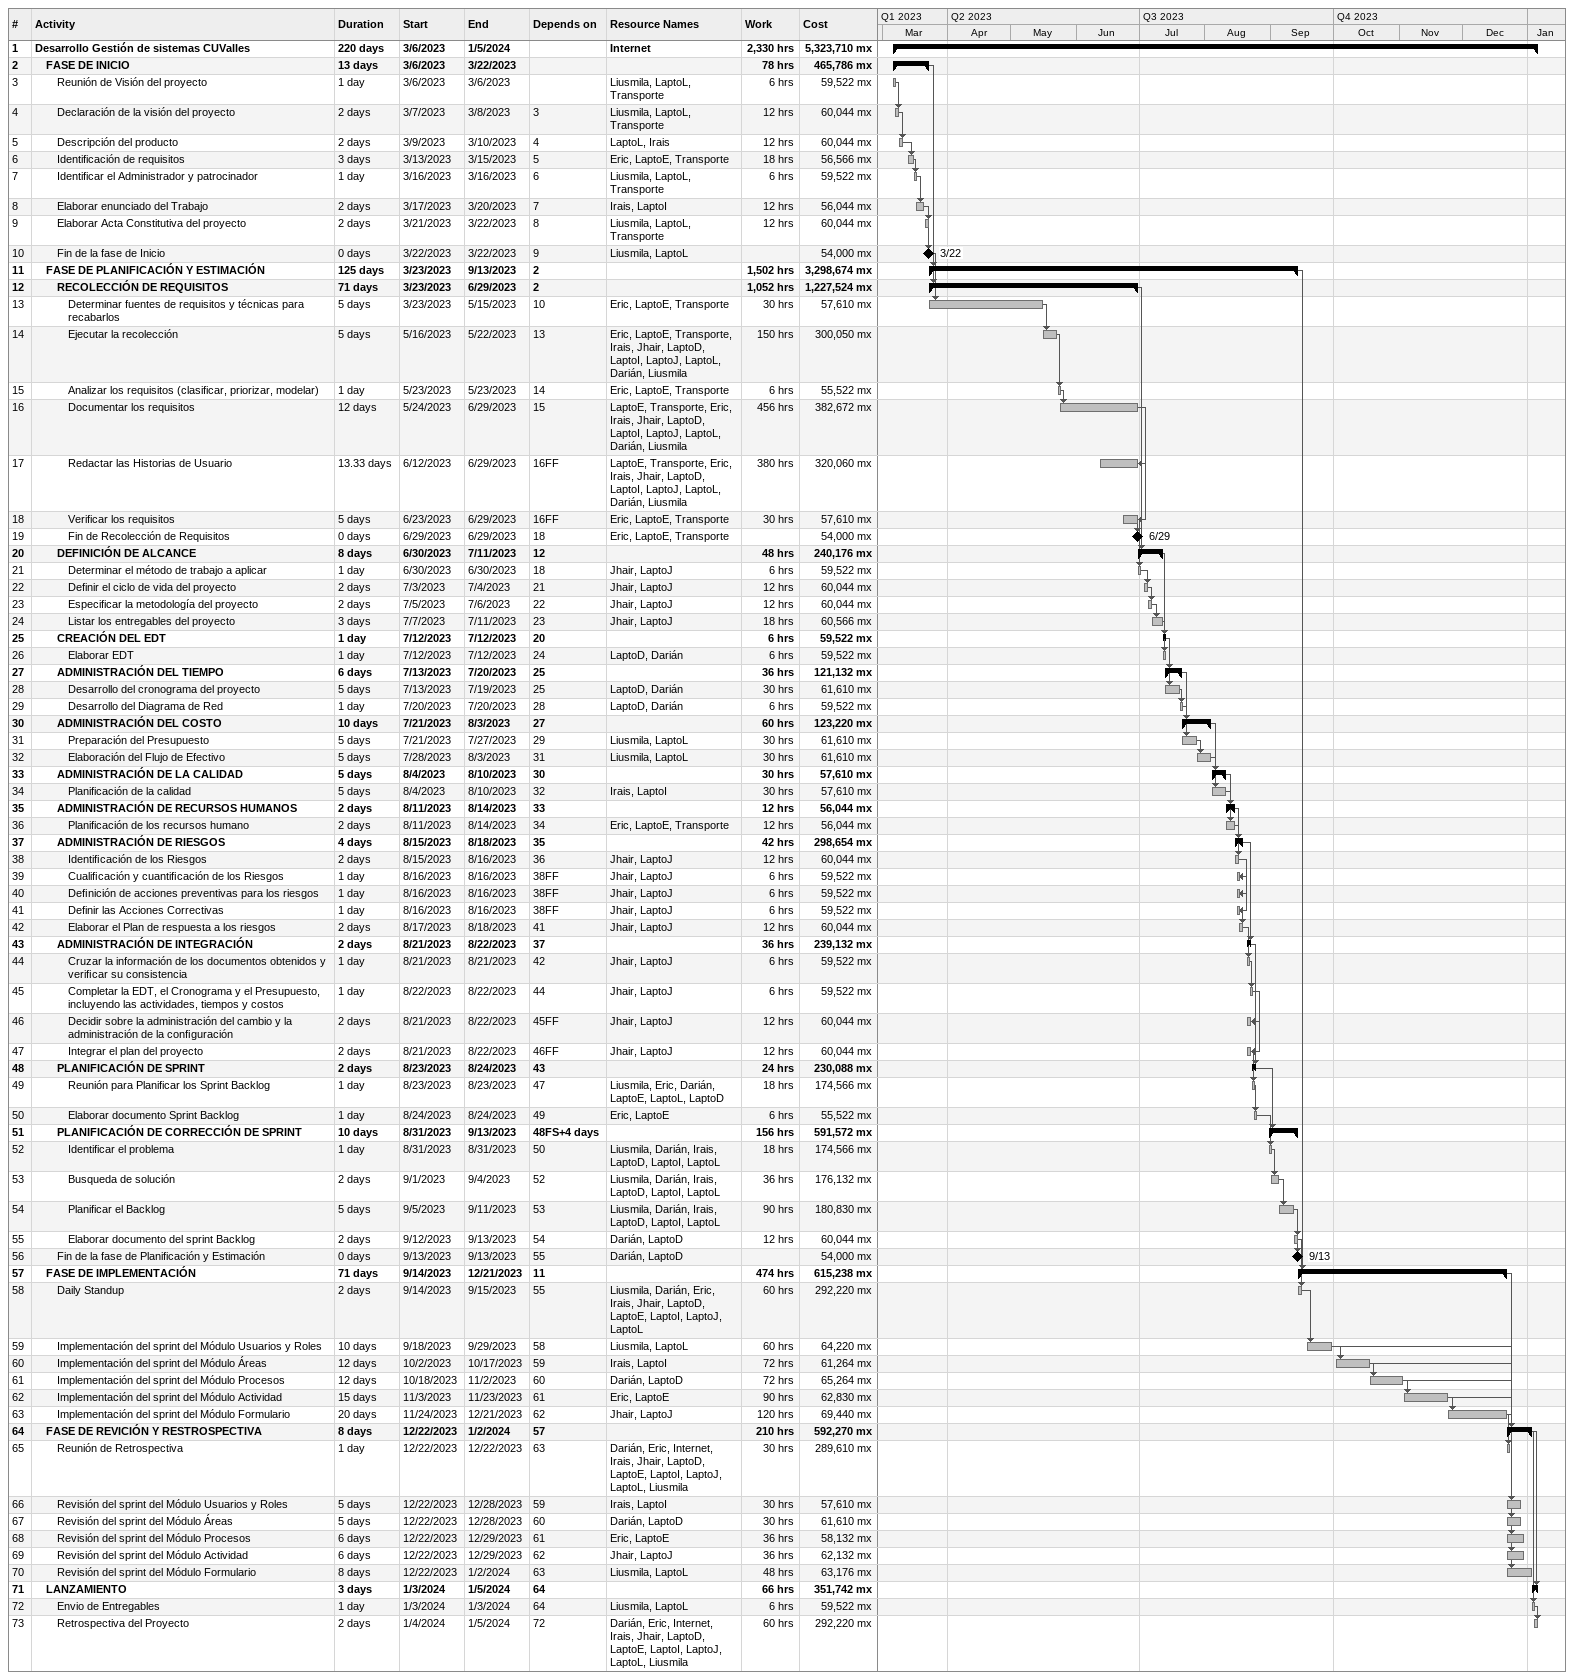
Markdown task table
| ID | Level | Task | Duration | Start | Finish | Predecessors | Resources | Work (h) | Cost (mx) |
|---|---|---|---|---|---|---|---|---|---|
| 1 | 1 | **Desarrollo Gestión de sistemas CUValles** | 220d | 2023-03-06 | 2024-01-05 |  | Internet | 2330 | 5323710 |
| 2 | 2 | **FASE DE INICIO** | 13d | 2023-03-06 | 2023-03-22 |  |  | 78 | 465786 |
| 3 | 3 | Reunión de Visión del proyecto | 1d | 2023-03-06 | 2023-03-06 |  | Liusmila, LaptoL, Transporte | 6 | 59522 |
| 4 | 3 | Declaración de la visión del proyecto | 2d | 2023-03-07 | 2023-03-08 | 3 | Liusmila, LaptoL, Transporte | 12 | 60044 |
| 5 | 3 | Descripción del producto | 2d | 2023-03-09 | 2023-03-10 | 4 | LaptoL, Irais | 12 | 60044 |
| 6 | 3 | Identificación de requisitos | 3d | 2023-03-13 | 2023-03-15 | 5 | Eric, LaptoE, Transporte | 18 | 56566 |
| 7 | 3 | Identificar el Administrador y patrocinador | 1d | 2023-03-16 | 2023-03-16 | 6 | Liusmila, LaptoL, Transporte | 6 | 59522 |
| 8 | 3 | Elaborar enunciado del Trabajo | 2d | 2023-03-17 | 2023-03-20 | 7 | Irais, LaptoI | 12 | 56044 |
| 9 | 3 | Elaborar Acta Constitutiva del proyecto | 2d | 2023-03-21 | 2023-03-22 | 8 | Liusmila, LaptoL, Transporte | 12 | 60044 |
| 10 | 3 | Fin de la fase de Inicio | 0d | 2023-03-22 | 2023-03-22 | 9 | Liusmila, LaptoL |  | 54000 |
| 11 | 2 | **FASE DE PLANIFICACIÓN Y ESTIMACIÓN** | 125d | 2023-03-23 | 2023-09-13 | 2 |  | 1502 | 3298674 |
| 12 | 3 | **RECOLECCIÓN DE REQUISITOS** | 71d | 2023-03-23 | 2023-06-29 | 2 |  | 1052 | 1227524 |
| 13 | 4 | Determinar fuentes de requisitos y técnicas para recabarlos | 5d | 2023-03-23 | 2023-05-15 | 10 | Eric, LaptoE, Transporte | 30 | 57610 |
| 14 | 4 | Ejecutar la recolección | 5d | 2023-05-16 | 2023-05-22 | 13 | Eric, LaptoE, Transporte, Irais, Jhair, LaptoD, LaptoI, LaptoJ, LaptoL, Darián, Liusmila | 150 | 300050 |
| 15 | 4 | Analizar los requisitos (clasificar, priorizar, modelar) | 1d | 2023-05-23 | 2023-05-23 | 14 | Eric, LaptoE, Transporte | 6 | 55522 |
| 16 | 4 | Documentar los requisitos | 12d | 2023-05-24 | 2023-06-29 | 15 | LaptoE, Transporte, Eric, Irais, Jhair, LaptoD, LaptoI, LaptoJ, LaptoL, Darián, Liusmila | 456 | 382672 |
| 17 | 4 | Redactar las Historias de Usuario | 13.33d | 2023-06-12 | 2023-06-29 | 16FF | LaptoE, Transporte, Eric, Irais, Jhair, LaptoD, LaptoI, LaptoJ, LaptoL, Darián, Liusmila | 380 | 320060 |
| 18 | 4 | Verificar los requisitos | 5d | 2023-06-23 | 2023-06-29 | 16FF | Eric, LaptoE, Transporte | 30 | 57610 |
| 19 | 4 | Fin de Recolección de Requisitos | 0d | 2023-06-29 | 2023-06-29 | 18 | Eric, LaptoE, Transporte |  | 54000 |
| 20 | 3 | **DEFINICIÓN DE ALCANCE** | 8d | 2023-06-30 | 2023-07-11 | 12 |  | 48 | 240176 |
| 21 | 4 | Determinar el método de trabajo a aplicar | 1d | 2023-06-30 | 2023-06-30 | 18 | Jhair, LaptoJ | 6 | 59522 |
| 22 | 4 | Definir el ciclo de vida del proyecto | 2d | 2023-07-03 | 2023-07-04 | 21 | Jhair, LaptoJ | 12 | 60044 |
| 23 | 4 | Especificar la metodología del proyecto | 2d | 2023-07-05 | 2023-07-06 | 22 | Jhair, LaptoJ | 12 | 60044 |
| 24 | 4 | Listar los entregables del proyecto | 3d | 2023-07-07 | 2023-07-11 | 23 | Jhair, LaptoJ | 18 | 60566 |
| 25 | 3 | **CREACIÓN DEL EDT** | 1d | 2023-07-12 | 2023-07-12 | 20 |  | 6 | 59522 |
| 26 | 4 | Elaborar EDT | 1d | 2023-07-12 | 2023-07-12 | 24 | LaptoD, Darián | 6 | 59522 |
| 27 | 3 | **ADMINISTRACIÓN DEL TIEMPO** | 6d | 2023-07-13 | 2023-07-20 | 25 |  | 36 | 121132 |
| 28 | 4 | Desarrollo del cronograma del proyecto | 5d | 2023-07-13 | 2023-07-19 | 25 | LaptoD, Darián | 30 | 61610 |
| 29 | 4 | Desarrollo del Diagrama de Red | 1d | 2023-07-20 | 2023-07-20 | 28 | LaptoD, Darián | 6 | 59522 |
| 30 | 3 | **ADMINISTRACIÓN DEL COSTO** | 10d | 2023-07-21 | 2023-08-03 | 27 |  | 60 | 123220 |
| 31 | 4 | Preparación del Presupuesto | 5d | 2023-07-21 | 2023-07-27 | 29 | Liusmila, LaptoL | 30 | 61610 |
| 32 | 4 | Elaboración del Flujo de Efectivo | 5d | 2023-07-28 | 2023-08-03 | 31 | Liusmila, LaptoL | 30 | 61610 |
| 33 | 3 | **ADMINISTRACIÓN DE LA CALIDAD** | 5d | 2023-08-04 | 2023-08-10 | 30 |  | 30 | 57610 |
| 34 | 4 | Planificación de la calidad | 5d | 2023-08-04 | 2023-08-10 | 32 | Irais, LaptoI | 30 | 57610 |
| 35 | 3 | **ADMINISTRACIÓN DE RECURSOS HUMANOS** | 2d | 2023-08-11 | 2023-08-14 | 33 |  | 12 | 56044 |
| 36 | 4 | Planificación de los recursos humano | 2d | 2023-08-11 | 2023-08-14 | 34 | Eric, LaptoE, Transporte | 12 | 56044 |
| 37 | 3 | **ADMINISTRACIÓN DE RIESGOS** | 4d | 2023-08-15 | 2023-08-18 | 35 |  | 42 | 298654 |
| 38 | 4 | Identiﬁcación de los Riesgos | 2d | 2023-08-15 | 2023-08-16 | 36 | Jhair, LaptoJ | 12 | 60044 |
| 39 | 4 | Cualiﬁcación y cuantiﬁcación de los Riesgos | 1d | 2023-08-16 | 2023-08-16 | 38FF | Jhair, LaptoJ | 6 | 59522 |
| 40 | 4 | Deﬁnición de acciones preventivas para los riesgos | 1d | 2023-08-16 | 2023-08-16 | 38FF | Jhair, LaptoJ | 6 | 59522 |
| 41 | 4 | Definir las Acciones Correctivas | 1d | 2023-08-16 | 2023-08-16 | 38FF | Jhair, LaptoJ | 6 | 59522 |
| 42 | 4 | Elaborar el Plan de respuesta a los riesgos | 2d | 2023-08-17 | 2023-08-18 | 41 | Jhair, LaptoJ | 12 | 60044 |
| 43 | 3 | **ADMINISTRACIÓN DE INTEGRACIÓN** | 2d | 2023-08-21 | 2023-08-22 | 37 |  | 36 | 239132 |
| 44 | 4 | Cruzar la información de los documentos obtenidos y veriﬁcar su consistencia | 1d | 2023-08-21 | 2023-08-21 | 42 | Jhair, LaptoJ | 6 | 59522 |
| 45 | 4 | Completar la EDT, el Cronograma y el Presupuesto, incluyendo las actividades, tiempos y costos | 1d | 2023-08-22 | 2023-08-22 | 44 | Jhair, LaptoJ | 6 | 59522 |
| 46 | 4 | Decidir sobre la administración del cambio y la administración de la conﬁguración | 2d | 2023-08-21 | 2023-08-22 | 45FF | Jhair, LaptoJ | 12 | 60044 |
| 47 | 4 | Integrar el plan del proyecto | 2d | 2023-08-21 | 2023-08-22 | 46FF | Jhair, LaptoJ | 12 | 60044 |
| 48 | 3 | **PLANIFICACIÓN DE SPRINT** | 2d | 2023-08-23 | 2023-08-24 | 43 |  | 24 | 230088 |
| 49 | 4 | Reunión para Planificar los Sprint Backlog | 1d | 2023-08-23 | 2023-08-23 | 47 | Liusmila, Eric, Darián, LaptoE, LaptoL, LaptoD | 18 | 174566 |
| 50 | 4 | Elaborar documento Sprint Backlog | 1d | 2023-08-24 | 2023-08-24 | 49 | Eric, LaptoE | 6 | 55522 |
| 51 | 3 | **PLANIFICACIÓN DE CORRECCIÓN DE SPRINT** | 10d | 2023-08-31 | 2023-09-13 | 48FS+4d |  | 156 | 591572 |
| 52 | 4 | Identificar el problema | 1d | 2023-08-31 | 2023-08-31 | 50 | Liusmila, Darián, Irais, LaptoD, LaptoI, LaptoL | 18 | 174566 |
| 53 | 4 | Busqueda de solución | 2d | 2023-09-01 | 2023-09-04 | 52 | Liusmila, Darián, Irais, LaptoD, LaptoI, LaptoL | 36 | 176132 |
| 54 | 4 | Planificar el Backlog | 5d | 2023-09-05 | 2023-09-11 | 53 | Liusmila, Darián, Irais, LaptoD, LaptoI, LaptoL | 90 | 180830 |
| 55 | 4 | Elaborar documento del sprint Backlog | 2d | 2023-09-12 | 2023-09-13 | 54 | Darián, LaptoD | 12 | 60044 |
| 56 | 3 | Fin de la fase de Planificación y Estimación | 0d | 2023-09-13 | 2023-09-13 | 55 | Darián, LaptoD |  | 54000 |
| 57 | 2 | **FASE DE IMPLEMENTACIÓN** | 71d | 2023-09-14 | 2023-12-21 | 11 |  | 474 | 615238 |
| 58 | 3 | Daily Standup | 2d | 2023-09-14 | 2023-09-15 | 55 | Liusmila, Darián, Eric, Irais, Jhair, LaptoD, LaptoE, LaptoI, LaptoJ, LaptoL | 60 | 292220 |
| 59 | 3 | Implementación del sprint del Módulo Usuarios y Roles | 10d | 2023-09-18 | 2023-09-29 | 58 | Liusmila, LaptoL | 60 | 64220 |
| 60 | 3 | Implementación del sprint del Módulo Áreas | 12d | 2023-10-02 | 2023-10-17 | 59 | Irais, LaptoI | 72 | 61264 |
| 61 | 3 | Implementación del sprint del Módulo Procesos | 12d | 2023-10-18 | 2023-11-02 | 60 | Darián, LaptoD | 72 | 65264 |
| 62 | 3 | Implementación del sprint del Módulo Actividad | 15d | 2023-11-03 | 2023-11-23 | 61 | Eric, LaptoE | 90 | 62830 |
| 63 | 3 | Implementación del sprint del Módulo Formulario | 20d | 2023-11-24 | 2023-12-21 | 62 | Jhair, LaptoJ | 120 | 69440 |
| 64 | 2 | **FASE DE REVICIÓN Y RESTROSPECTIVA** | 8d | 2023-12-22 | 2024-01-02 | 57 |  | 210 | 592270 |
| 65 | 3 | Reunión de Retrospectiva | 1d | 2023-12-22 | 2023-12-22 | 63 | Darián, Eric, Internet, Irais, Jhair, LaptoD, LaptoE, LaptoI, LaptoJ, LaptoL, Liusmila | 30 | 289610 |
| 66 | 3 | Revisión del sprint del Módulo Usuarios y Roles | 5d | 2023-12-22 | 2023-12-28 | 59 | Irais, LaptoI | 30 | 57610 |
| 67 | 3 | Revisión del sprint del Módulo Áreas | 5d | 2023-12-22 | 2023-12-28 | 60 | Darián, LaptoD | 30 | 61610 |
| 68 | 3 | Revisión del sprint del Módulo Procesos | 6d | 2023-12-22 | 2023-12-29 | 61 | Eric, LaptoE | 36 | 58132 |
| 69 | 3 | Revisión del sprint del Módulo Actividad | 6d | 2023-12-22 | 2023-12-29 | 62 | Jhair, LaptoJ | 36 | 62132 |
| 70 | 3 | Revisión del sprint del Módulo Formulario | 8d | 2023-12-22 | 2024-01-02 | 63 | Liusmila, LaptoL | 48 | 63176 |
| 71 | 2 | **LANZAMIENTO** | 3d | 2024-01-03 | 2024-01-05 | 64 |  | 66 | 351742 |
| 72 | 3 | Envio de Entregables | 1d | 2024-01-03 | 2024-01-03 | 64 | Liusmila, LaptoL | 6 | 59522 |
| 73 | 3 | Retrospectiva del Proyecto | 2d | 2024-01-04 | 2024-01-05 | 72 | Darián, Eric, Internet, Irais, Jhair, LaptoD, LaptoE, LaptoI, LaptoJ, LaptoL, Liusmila | 60 | 292220 |
